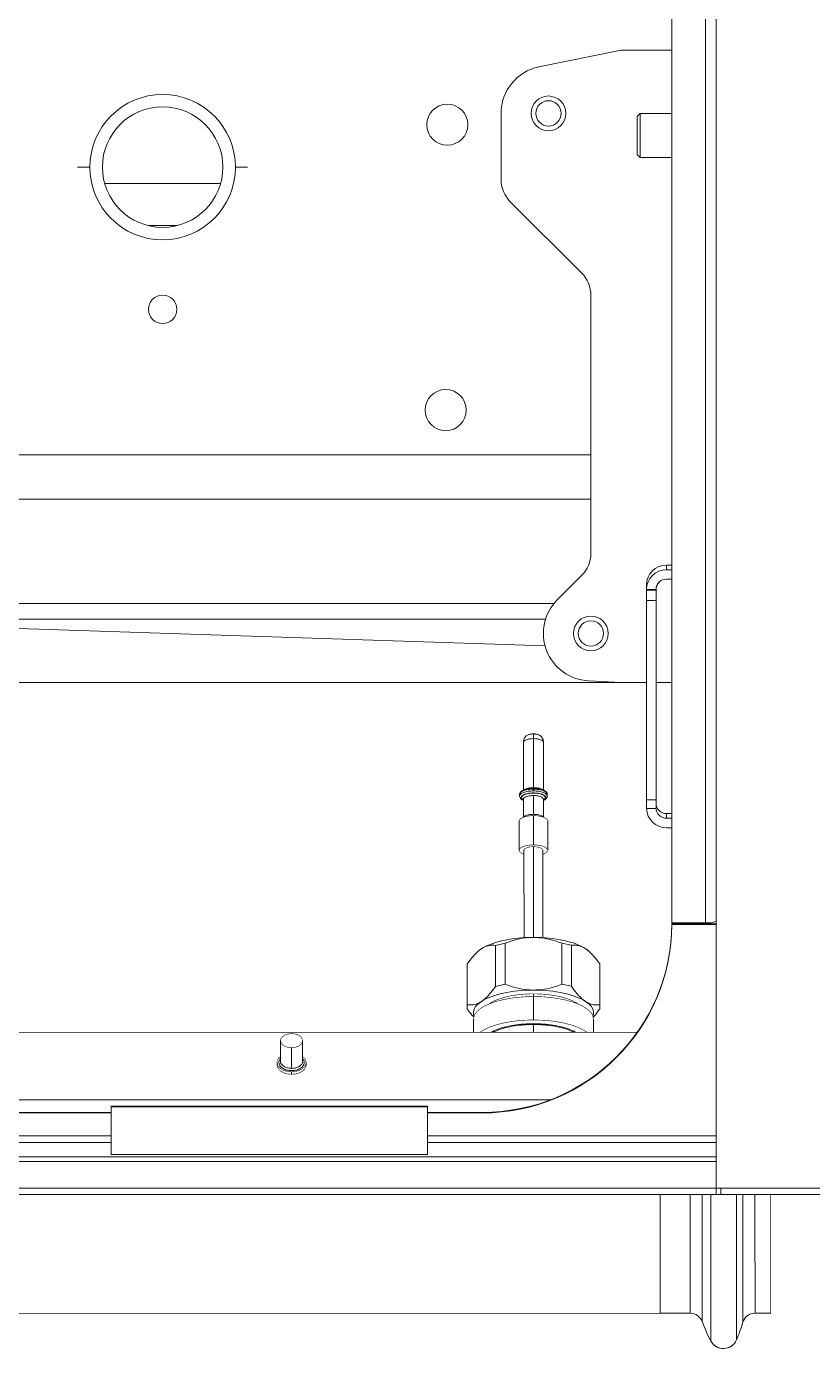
# Model space of a CAD drawing. Header units: millimetres. Extents: x -16985 to -606, y 2122 to 9380.
# Drawn here: x -9631.6 to -9383.1, y 4709.5 to 5127.7 of the extents above; entities that cross this region are included whole.
import ezdxf

# ---------------------------------------------------------------- set-up
doc = ezdxf.new("R2010")
doc.units = ezdxf.units.MM
doc.linetypes.add('K5LT32768', pattern=[0])
doc.linetypes.add('K5LT_THIN', pattern=[0])

msp = doc.modelspace()

# ---------------------------------------------------------------- linework, layer by layer
at = {"color": 7, "linetype": 'K5LT_THIN', "lineweight": 18}
for p, q in [((-9413.55, 4760.19), (-9413.55, 5557.22)), ((-9427.55, 4844.19), (-9427.55, 5478.48)), ((-9416.95, 4844.19), (-9416.95, 5478.48)), ((-9469.55, 5114.88), (-9443.55, 5120.19)), ((-9427.55, 5120.19), (-9443.55, 5120.19)), ((-9481.55, 5079.33), (-9481.55, 5100.19)), ((-9437.55, 5100.19), (-9438.55, 5099.19)), ((-9438.55, 5099.19), (-9438.55, 5087.19)), ((-9427.55, 5100.19), (-9437.55, 5100.19)), ((-9437.55, 5100.19), (-9437.55, 5086.19)), ((-9438.55, 5087.19), (-9437.55, 5086.19)), ((-9437.55, 5086.19), (-9427.55, 5086.19)), ((-9606.88, 5077.99), (-9570.23, 5077.99)), ((-9456.08, 5049.72), (-9478.63, 5072.26)), ((-9584.01, 5064.69), (-9593.1, 5064.69)), ((-9453.15, 4961.04), (-9453.15, 5042.64)), ((-9453.15, 4978.19), (-9720.34, 4978.19)), ((-9429.25, 4957.31), (-9427.55, 4957.31)), ((-9429.25, 4957.31), (-9429.25, 4955.85)), ((-9427.55, 4955.85), (-9429.25, 4955.85)), ((-9413.58, 4957.31), (-9413.55, 4957.31)), ((-9413.55, 4955.85), (-9413.58, 4955.85)), ((-9463.76, 4946.29), (-9456.08, 4953.97)), ((-9427.55, 4952.86), (-9429.25, 4952.86)), ((-9413.55, 4952.86), (-9413.58, 4952.86)), ((-9435.55, 4951.04), (-9435.55, 4949.58)), ((-9432.55, 4949.58), (-9435.55, 4949.58)), ((-9435.55, 4949.58), (-9435.55, 4949.38)), ((-9435.55, 4949.38), (-9432.55, 4949.38)), ((-9435.55, 4946.1), (-9435.55, 4949.38)), ((-9432.55, 4949.58), (-9432.55, 4949.38)), ((-9432.55, 4949.38), (-9432.55, 4946.1)), ((-9413.57, 4950.08), (-9413.55, 4950.08)), ((-9745.41, 4945.19), (-9464.76, 4945.19)), ((-9432.55, 4946.1), (-9435.55, 4946.1)), ((-9435.55, 4883), (-9435.55, 4946.1)), ((-9432.55, 4883), (-9432.55, 4946.1)), ((-9750.41, 4940.19), (-9467.46, 4940.19)), ((-9467.62, 4931.73), (-9722.58, 4940.19)), ((-9651.87, 4920.19), (-9443.55, 4920.19)), ((-9443.55, 4920.19), (-9453.91, 4920.71)), ((-9435.55, 4920.19), (-9443.55, 4920.19)), ((-9427.55, 4920.19), (-9432.55, 4920.19)), ((-9471.31, 4903.89), (-9471.31, 4902.42)), ((-9471.31, 4902.42), (-9471.31, 4886.9)), ((-9474.46, 4901.23), (-9474.46, 4886.18)), ((-9468.16, 4886.19), (-9468.16, 4901.24)), ((-9475.68, 4884.78), (-9475.68, 4884.23)), ((-9471.31, 4886.44), (-9471.31, 4885.88)), ((-9466.93, 4884.23), (-9466.93, 4884.79)), ((-9474.46, 4883.22), (-9474.46, 4883.21)), ((-9474.46, 4883.21), (-9474.45, 4877.57)), ((-9471.31, 4884.4), (-9471.3, 4878.47)), ((-9468.15, 4877.57), (-9468.16, 4883.21)), ((-9435.55, 4883), (-9432.55, 4883)), ((-9435.55, 4880.3), (-9435.55, 4883)), ((-9432.55, 4883), (-9432.55, 4880.3)), ((-9475.8, 4876.36), (-9475.8, 4867.1)), ((-9471.3, 4868.8), (-9471.3, 4878.05)), ((-9466.8, 4867.11), (-9466.8, 4876.36)), ((-9435.55, 4880.3), (-9432.55, 4880.3)), ((-9429.25, 4878.68), (-9429.25, 4877.22)), ((-9427.55, 4878.68), (-9429.25, 4878.68)), ((-9429.25, 4877.22), (-9427.55, 4877.22)), ((-9413.55, 4878.68), (-9413.58, 4878.68)), ((-9413.58, 4877.22), (-9413.55, 4877.22)), ((-9427.55, 4874.24), (-9429.25, 4874.24)), ((-9413.55, 4874.24), (-9413.58, 4874.24)), ((-9413.58, 4871.46), (-9413.55, 4871.46)), ((-9474.3, 4867.1), (-9474.29, 4839.45)), ((-9468.29, 4839.45), (-9468.3, 4867.11)), ((-9416.95, 4844.19), (-9427.55, 4844.19)), ((-9427.55, 4843.81), (-9427.55, 4843.64)), ((-9427.55, 4843.81), (-9413.55, 4843.81)), ((-9413.55, 4843.64), (-9427.55, 4843.64)), ((-9488.65, 4835.29), (-9488.76, 4835.19)), ((-9483.27, 4837.02), (-9480.24, 4837.68)), ((-9483.27, 4837.02), (-9483.27, 4824.05)), ((-9480.23, 4824.72), (-9480.24, 4837.68)), ((-9462.35, 4837.69), (-9462.34, 4824.72)), ((-9462.35, 4837.69), (-9459.31, 4837.03)), ((-9459.31, 4837.03), (-9459.31, 4824.06)), ((-9453.82, 4835.2), (-9453.94, 4835.3)), ((-9492.29, 4830.51), (-9492.29, 4817.55)), ((-9492.21, 4818.21), (-9492.22, 4831.18)), ((-9492.22, 4830.51), (-9492.22, 4831.18)), ((-9450.36, 4818.22), (-9450.36, 4831.19)), ((-9450.29, 4817.56), (-9450.29, 4830.53)), ((-9483.27, 4824.05), (-9480.23, 4824.72)), ((-9462.34, 4824.72), (-9459.31, 4824.06)), ((-9492.21, 4816.89), (-9492.21, 4818.21)), ((-9471.28, 4813.42), (-9471.29, 4820.83)), ((-9450.36, 4818.22), (-9450.36, 4816.9)), ((-9490.29, 4813.66), (-9490.28, 4809.53)), ((-9452.28, 4809.54), (-9452.29, 4813.67)), ((-9438.45, 4809.55), (-9783.34, 4809.45)), ((-9551.28, 4806.87), (-9551.28, 4800.34)), ((-9544.28, 4800.34), (-9544.28, 4806.87)), ((-9547.78, 4804.63), (-9547.78, 4798.1)), ((-9552.38, 4799.96), (-9552.38, 4799.19)), ((-9547.78, 4797.01), (-9547.78, 4796.24)), ((-9543.18, 4799.19), (-9543.18, 4799.96)), ((-11161.16, 4788.19), (-9465.95, 4788.19)), ((-9504.81, 4786.2), (-9604.81, 4786.2)), ((-9604.81, 4786.2), (-9604.81, 4786.17)), ((-9504.81, 4786.17), (-9604.81, 4786.17)), ((-9604.81, 4786.17), (-9604.81, 4786.01)), ((-9504.81, 4786.01), (-9604.81, 4786.01)), ((-9604.81, 4786.01), (-9604.81, 4785.9)), ((-9504.81, 4785.9), (-9604.81, 4785.9)), ((-9604.81, 4785.9), (-9604.81, 4770.89)), ((-9504.81, 4786.2), (-9504.81, 4786.17)), ((-9504.81, 4786.17), (-9504.81, 4786.01)), ((-9504.81, 4786.01), (-9504.81, 4785.9)), ((-9504.81, 4785.9), (-9504.81, 4770.89)), ((-9604.81, 4784.19), (-11139.55, 4784.19)), ((-9604.81, 4784.02), (-11139.55, 4784.02)), ((-9487.55, 4784.19), (-9504.81, 4784.19)), ((-9487.55, 4784.02), (-9504.81, 4784.02)), ((-9487.55, 4784.19), (-9487.55, 4784.02)), ((-9413.55, 4770.09), (-11213.55, 4770.09)), ((-9413.55, 4768.7), (-11213.55, 4768.7)), ((-9604.81, 4770.89), (-9504.81, 4770.89)), ((-9413.55, 4760.19), (-11213.55, 4760.19)), ((-9373.55, 4760.19), (-9413.55, 4760.19)), ((-9413.55, 4758.19), (-9413.55, 4760.19)), ((-9412.05, 4758.19), (-9412.05, 4760.19)), ((-11213.55, 4758.19), (-9413.55, 4758.19)), ((-9412.05, 4758.19), (-9413.55, 4758.19)), ((-9375.05, 4758.19), (-9412.05, 4758.19)), ((-9783.33, 4720.55), (-9431.26, 4720.65)), ((-9431.26, 4720.65), (-9421.7, 4720.65)), ((-9401.28, 4720.66), (-9396.26, 4720.66))]:
    msp.add_line(p, q, dxfattribs=at)
at = {"color": 8, "linetype": 'K5LT32768', "lineweight": 15, "true_color": 0x808080}
for p, q in [((-9615.43, 5083.19), (-9611.55, 5083.19)), ((-9561.68, 5083.19), (-9565.55, 5083.19)), ((-9453.15, 4992.19), (-9720.34, 4992.19)), ((-9471.3, 4868.24), (-9471.29, 4839.54)), ((-9415.95, 4844.2), (-9415.95, 4843.81)), ((-9471.29, 4821.7), (-9471.29, 4820.83)), ((-9471.28, 4811.99), (-9471.28, 4809.54)), ((-9604.81, 4776.77), (-11213.55, 4776.77)), ((-9413.55, 4776.77), (-9504.81, 4776.77)), ((-9604.81, 4774.66), (-11213.55, 4774.66)), ((-9413.55, 4774.66), (-9504.81, 4774.66))]:
    msp.add_line(p, q, dxfattribs=at)
at = {"color": 7, "linetype": 'K5LT_THIN', "const_width": 0.18}
for points in [[(-9413.57, 4949.59), (-9413.58, 4956.36), (-9413.58, 4958.55)], [(-9475.8, 4876.36), (-9475.76, 4876.6), (-9475.4, 4877.06), (-9474.7, 4877.47), (-9473.74, 4877.78), (-9472.57, 4877.99), (-9471.3, 4878.05)], [(-9471.3, 4878.05), (-9470.04, 4877.99), (-9468.87, 4877.79), (-9467.9, 4877.47), (-9467.21, 4877.06), (-9466.85, 4876.6), (-9466.8, 4876.36)], [(-9413.58, 4870.97), (-9413.58, 4877.73), (-9413.58, 4879.92)], [(-9474.3, 4865.84), (-9474.7, 4865.99), (-9475.39, 4866.4), (-9475.76, 4866.86), (-9475.76, 4867.35), (-9475.39, 4867.81), (-9474.7, 4868.22), (-9473.73, 4868.53), (-9472.57, 4868.73), (-9471.3, 4868.8)], [(-9474.3, 4867.1), (-9474.26, 4867.3), (-9473.9, 4867.67), (-9473.23, 4867.97), (-9472.33, 4868.17), (-9471.3, 4868.24)], [(-9471.3, 4868.8), (-9470.03, 4868.73), (-9468.87, 4868.53), (-9467.9, 4868.22), (-9467.21, 4867.81), (-9466.85, 4867.35), (-9466.85, 4866.86), (-9467.21, 4866.4), (-9467.9, 4865.99), (-9468.3, 4865.84)], [(-9471.3, 4868.24), (-9470.28, 4868.17), (-9469.37, 4867.97), (-9468.7, 4867.67), (-9468.35, 4867.3), (-9468.3, 4867.11)], [(-9490.29, 4813.66), (-9490.24, 4814.15), (-9489.89, 4815.12), (-9489.19, 4816.06), (-9488.16, 4816.96), (-9486.81, 4817.79), (-9485.17, 4818.55), (-9483.28, 4819.22), (-9481.16, 4819.78), (-9478.86, 4820.23), (-9476.41, 4820.56), (-9473.87, 4820.76), (-9471.29, 4820.83)], [(-9471.29, 4821.7), (-9473.66, 4821.63), (-9475.97, 4821.43), (-9478.19, 4821.1), (-9480.24, 4820.65), (-9482.1, 4820.09), (-9483.72, 4819.44), (-9485.06, 4818.7), (-9485.41, 4818.45)], [(-9457.17, 4818.46), (-9457.52, 4818.7), (-9458.86, 4819.44), (-9460.47, 4820.1), (-9462.33, 4820.66), (-9464.39, 4821.11), (-9466.6, 4821.43), (-9468.92, 4821.63), (-9471.29, 4821.7)], [(-9471.29, 4820.83), (-9468.7, 4820.76), (-9466.16, 4820.56), (-9463.72, 4820.24), (-9461.41, 4819.79), (-9459.3, 4819.23), (-9457.4, 4818.56), (-9455.76, 4817.8), (-9454.42, 4816.97), (-9453.38, 4816.07), (-9452.68, 4815.13), (-9452.33, 4814.16), (-9452.29, 4813.67)], [(-9471.28, 4813.42), (-9473.87, 4813.35), (-9476.41, 4813.15), (-9478.85, 4812.82), (-9481.16, 4812.37), (-9483.28, 4811.81), (-9485.17, 4811.14), (-9486.81, 4810.38), (-9488.15, 4809.55), (-9488.17, 4809.53)], [(-9454.39, 4809.54), (-9454.41, 4809.56), (-9455.76, 4810.39), (-9457.4, 4811.15), (-9459.29, 4811.82), (-9461.41, 4812.38), (-9463.71, 4812.83), (-9466.16, 4813.16), (-9468.7, 4813.35), (-9471.28, 4813.42)], [(-9471.28, 4812.25), (-9471.28, 4812.23), (-9471.28, 4812.21), (-9471.28, 4812.18), (-9471.28, 4812.14), (-9471.28, 4812.11), (-9471.28, 4812.07), (-9471.28, 4812.03), (-9471.28, 4811.99)], [(-9547.78, 4809.11), (-9548.98, 4808.98), (-9550.03, 4808.59), (-9550.81, 4807.99), (-9551.23, 4807.26), (-9551.23, 4806.48), (-9550.81, 4805.75), (-9550.03, 4805.15), (-9548.98, 4804.76), (-9547.78, 4804.63)], [(-9547.78, 4804.63), (-9546.58, 4804.76), (-9545.53, 4805.15), (-9544.75, 4805.75), (-9544.34, 4806.48), (-9544.34, 4807.26), (-9544.75, 4807.99), (-9545.53, 4808.59), (-9546.59, 4808.98), (-9547.78, 4809.11)], [(-9551.28, 4801.87), (-9551.96, 4801.18), (-9552.33, 4800.38), (-9552.33, 4799.54), (-9551.96, 4798.73), (-9551.26, 4798.03), (-9550.27, 4797.48), (-9549.08, 4797.13), (-9547.78, 4797.01)], [(-9547.78, 4797.01), (-9546.48, 4797.13), (-9545.29, 4797.48), (-9544.3, 4798.03), (-9543.6, 4798.74), (-9543.23, 4799.54), (-9543.23, 4800.38), (-9543.6, 4801.18), (-9544.28, 4801.87)], [(-9552.38, 4799.19), (-9552.33, 4798.77), (-9551.96, 4797.97), (-9551.26, 4797.26), (-9550.27, 4796.71), (-9549.08, 4796.36), (-9547.78, 4796.24)], [(-9547.78, 4796.24), (-9546.48, 4796.36), (-9545.29, 4796.71), (-9544.3, 4797.26), (-9543.6, 4797.97), (-9543.23, 4798.77), (-9543.18, 4799.19)], [(-9396.27, 4758.19), (-9396.27, 4757.83), (-9396.27, 4753.93), (-9396.27, 4750.12), (-9396.26, 4746.43), (-9396.26, 4742.89), (-9396.26, 4739.53), (-9396.26, 4736.37), (-9396.26, 4733.45), (-9396.26, 4730.78), (-9396.26, 4728.39), (-9396.26, 4726.29), (-9396.26, 4724.5), (-9396.26, 4723.05), (-9396.26, 4721.93), (-9396.26, 4721.16), (-9396.26, 4720.74), (-9396.26, 4720.66)]]:
    msp.add_lwpolyline(points, dxfattribs=at)
at = {"color": 7, "linetype": 'K5LT_THIN', "lineweight": 18}
for centre, radius in [((-9466.55, 5100.19), 5.5), ((-9466.55, 5100.19), 4), ((-9453.15, 4935.69), 5.5), ((-9453.15, 4935.69), 4)]:
    msp.add_circle(centre, radius, dxfattribs=at)
for centre, radius, start, end in [((-9466.55, 5100.19), 15, 101.5281, 180), ((-9588.55, 5083.19), 23, 0, 180), ((-9588.55, 5083.19), 19.05, 0, 180), ((-9498.54, 5096.6), 6.5, 90, 270), ((-9498.54, 5096.6), 6.5, 270, 90), ((-9588.55, 5083.19), 23, 180, 0), ((-9588.55, 5083.19), 19.05, 180, 0), ((-9471.55, 5079.33), 10, 180, 225), ((-9463.15, 5042.64), 10, 0, 45), ((-9588.55, 5038.19), 4.5, 90, 270), ((-9588.55, 5038.19), 4.5, 270, 90), ((-9499.05, 5006.33), 6.5, 90, 270), ((-9499.05, 5006.33), 6.5, 270, 90), ((-9463.15, 4961.04), 10, 315, 0), ((-9429.27, 4951.02), 6.29, 89.8636, 179.8629), ((-9429.27, 4949.56), 6.29, 89.8636, 179.8629), ((-9429.26, 4949.57), 3.29, 89.8636, 179.8629), ((-9453.15, 4935.69), 15, 135, 267.1306), ((-9429.26, 4881.98), 3.29, 180.1371, 270.1364), ((-9429.26, 4880.51), 3.29, 180.1371, 270.1364), ((-9429.27, 4880.52), 6.29, 182.0523, 270.1333), ((-9487.36, 4844), 59.81, 269.8178, 359.8166), ((-9487.36, 4843.83), 59.81, 269.8178, 359.8166), ((-9416.11, 4852.51), 8.37, 264.2343, 287.8128), ((-9421.71, 4716.65), 4, 20.3585, 89.9239), ((-9370.95, 4735.09), 50, 199.9342, 207.612), ((-9453, 4732.09), 50, 336.5779, 343.4264), ((-9401.25, 4716.66), 4, 89.9237, 162.9082), ((-9411.26, 4713.98), 4.5, 207.2345, 336.9681)]:
    msp.add_arc(centre, radius, start, end, dxfattribs=at)
for centre, start_param, end_param in [((-9471.29, 4832.37), 1.570776, 2.617985), ((-9471.29, 4832.37), 0.523581, 1.57079), ((-9471.29, 4832.37), 2.617978, 2.722273), ((-9471.29, 4832.37), 0.419319, 0.523588), ((-9471.29, 4815.7), 1.570774, 2.61799), ((-9471.29, 4815.7), 0.523576, 1.570792), ((-9471.29, 4815.7), 2.617971, 3.284278), ((-9471.29, 4815.7), -0.142686, 0.523595)]:
    msp.add_ellipse(centre, major_axis=(19, 0.01), ratio=0.377084, start_param=start_param, end_param=end_param, dxfattribs=at)
at = {"color": 8, "linetype": 'K5LT32768', "lineweight": 15, "true_color": 0x808080}
for points, knots in [([(-9474.46, 4901.23), (-9474.46, 4901.23), (-9474.54, 4901.39), (-9474.26, 4901.7), (-9473.61, 4902.09), (-9472.55, 4902.37), (-9471.72, 4902.4), (-9471.31, 4902.42)], [0, 0, 0, 0, 0.000018, 0.250013, 0.500009, 0.750004, 1, 1, 1, 1]), ([(-9471.31, 4902.42), (-9470.9, 4902.4), (-9470.07, 4902.37), (-9469.03, 4902.09), (-9468.3, 4901.7), (-9468.21, 4901.39), (-9468.16, 4901.24)], [0, 0, 0, 0, 0.250004, 0.500009, 0.750013, 1, 1, 1, 1]), ([(-9475.68, 4884.78), (-9475.68, 4884.78), (-9475.79, 4884.99), (-9475.4, 4885.44), (-9474.49, 4885.98), (-9473.02, 4886.36), (-9471.88, 4886.41), (-9471.31, 4886.44)], [0, 0, 0, 0, 0.000018, 0.250013, 0.500009, 0.750004, 1, 1, 1, 1]), ([(-9474.46, 4882.96), (-9474.61, 4883.04), (-9475.08, 4883.27), (-9475.27, 4883.77), (-9474.98, 4884.34), (-9474.12, 4884.82), (-9472.83, 4885.16), (-9471.81, 4885.21), (-9471.31, 4885.23)], [0, 0, 0, 0, 0.092896, 0.274317, 0.455738, 0.637158, 0.818579, 1, 1, 1, 1]), ([(-9471.31, 4886.9), (-9471.71, 4886.88), (-9472.53, 4886.84), (-9473.39, 4886.65), (-9473.67, 4886.48), (-9473.74, 4886.44)], [0, 0, 0, 0, 0.434749, 0.869497, 1, 1, 1, 1]), ([(-9468.88, 4886.44), (-9468.95, 4886.48), (-9469.22, 4886.65), (-9470.09, 4886.84), (-9470.9, 4886.88), (-9471.31, 4886.9)], [0, 0, 0, 0, 0.125236, 0.562618, 1, 1, 1, 1]), ([(-9471.31, 4886.44), (-9470.73, 4886.41), (-9469.59, 4886.36), (-9468.14, 4885.98), (-9467.13, 4885.44), (-9467, 4885), (-9466.93, 4884.79)], [0, 0, 0, 0, 0.250004, 0.500009, 0.750013, 1, 1, 1, 1]), ([(-9471.31, 4885.88), (-9470.73, 4885.86), (-9469.59, 4885.81), (-9468.14, 4885.42), (-9467.13, 4884.88), (-9467, 4884.45), (-9466.93, 4884.23)], [0, 0, 0, 0, 0.250004, 0.500009, 0.750013, 1, 1, 1, 1]), ([(-9471.31, 4885.23), (-9470.8, 4885.21), (-9469.78, 4885.16), (-9468.5, 4884.83), (-9467.63, 4884.34), (-9467.35, 4883.77), (-9467.54, 4883.28), (-9468, 4883.04), (-9468.16, 4882.97)], [0, 0, 0, 0, 0.181426, 0.362851, 0.544277, 0.725702, 0.907128, 1, 1, 1, 1]), ([(-9474.46, 4883.21), (-9474.46, 4883.21), (-9474.54, 4883.36), (-9474.25, 4883.68), (-9473.6, 4884.07), (-9472.54, 4884.35), (-9471.72, 4884.38), (-9471.31, 4884.4)], [0, 0, 0, 0, 0.000018, 0.250013, 0.500009, 0.750004, 1, 1, 1, 1]), ([(-9471.31, 4884.4), (-9470.89, 4884.38), (-9470.07, 4884.35), (-9469.03, 4884.07), (-9468.3, 4883.68), (-9468.2, 4883.37), (-9468.16, 4883.21)], [0, 0, 0, 0, 0.250004, 0.500009, 0.750013, 1, 1, 1, 1]), ([(-9471.3, 4878.47), (-9471.72, 4878.45), (-9472.55, 4878.42), (-9473.57, 4878.14), (-9474.17, 4877.85), (-9474.26, 4877.66), (-9474.27, 4877.63)], [0, 0, 0, 0, 0.30801, 0.616019, 0.924029, 1, 1, 1, 1]), ([(-9468.32, 4877.6), (-9468.34, 4877.65), (-9468.43, 4877.85), (-9469.04, 4878.14), (-9470.06, 4878.42), (-9470.89, 4878.45), (-9471.3, 4878.47)], [0, 0, 0, 0, 0.090266, 0.39351, 0.696755, 1, 1, 1, 1]), ([(-9471.28, 4812.25), (-9472.33, 4812.23), (-9474.41, 4812.18), (-9477.41, 4811.82), (-9480.18, 4811.27), (-9482.56, 4810.51), (-9484.04, 4809.91), (-9484.55, 4809.55), (-9484.57, 4809.53)], [0, 0, 0, 0, 0.198097, 0.396193, 0.59429, 0.792387, 0.990484, 1, 1, 1, 1]), ([(-9457.99, 4809.54), (-9458.02, 4809.56), (-9458.53, 4809.92), (-9460.01, 4810.52), (-9462.38, 4811.28), (-9465.16, 4811.83), (-9468.16, 4812.18), (-9470.24, 4812.23), (-9471.28, 4812.25)], [0, 0, 0, 0, 0.009516, 0.207613, 0.40571, 0.603807, 0.801903, 1, 1, 1, 1]), ([(-9547.78, 4797.4), (-9548.3, 4797.43), (-9549.35, 4797.51), (-9550.68, 4798.1), (-9551.58, 4798.95), (-9551.86, 4799.95), (-9551.72, 4800.73), (-9551.35, 4801.07), (-9551.28, 4801.13)], [0, 0, 0, 0, 0.191367, 0.382734, 0.574101, 0.765468, 0.956835, 1, 1, 1, 1]), ([(-9544.21, 4801.06), (-9544.17, 4801.02), (-9543.82, 4800.71), (-9543.71, 4799.95), (-9543.98, 4798.96), (-9544.88, 4798.1), (-9546.21, 4797.51), (-9547.26, 4797.44), (-9547.78, 4797.4)], [0, 0, 0, 0, 0.028599, 0.22288, 0.41716, 0.61144, 0.80572, 1, 1, 1, 1]), ([(-9547.78, 4798.1), (-9548.24, 4798.13), (-9549.15, 4798.2), (-9550.33, 4798.72), (-9551.06, 4799.46), (-9551.37, 4800.06), (-9551.28, 4800.34), (-9551.28, 4800.34)], [0, 0, 0, 0, 0.249995, 0.499989, 0.749984, 0.999979, 1, 1, 1, 1]), ([(-9544.28, 4800.34), (-9544.33, 4800.05), (-9544.44, 4799.46), (-9545.25, 4798.72), (-9546.4, 4798.2), (-9547.32, 4798.13), (-9547.78, 4798.1)], [0, 0, 0, 0, 0.249984, 0.499989, 0.749995, 1, 1, 1, 1]), ([(-9431.26, 4720.68), (-9431.26, 4720.7), (-9431.26, 4720.75), (-9431.26, 4721.44), (-9431.26, 4722.59), (-9431.26, 4724.24), (-9431.26, 4726.33), (-9431.26, 4728.86), (-9431.26, 4731.79), (-9431.26, 4735.09), (-9431.26, 4738.73), (-9431.26, 4742.66), (-9431.26, 4746.85), (-9431.27, 4751.24), (-9431.27, 4755.03), (-9431.27, 4757.39), (-9431.27, 4758.19)], [0, 0, 0, 0, 0.064932, 0.139637, 0.214343, 0.289048, 0.363754, 0.438459, 0.513164, 0.58787, 0.662575, 0.73728, 0.811986, 0.886691, 0.961397, 1, 1, 1, 1]), ([(-9421.72, 4758.19), (-9421.72, 4756.81), (-9421.71, 4753.52), (-9421.71, 4748.51), (-9421.71, 4743.25), (-9421.71, 4738.37), (-9421.71, 4733.94), (-9421.71, 4730.05), (-9421.71, 4726.75), (-9421.71, 4724.12), (-9421.71, 4722.16), (-9421.71, 4721.02), (-9421.71, 4720.55), (-9421.71, 4720.67), (-9421.71, 4720.68)], [0, 0, 0, 0, 0.06641, 0.158965, 0.251521, 0.344077, 0.436633, 0.529189, 0.621744, 0.7143, 0.806856, 0.899412, 0.991967, 1, 1, 1, 1]), ([(-9417.95, 4718.05), (-9417.95, 4718.04), (-9417.95, 4717.91), (-9417.95, 4718.41), (-9417.95, 4719.62), (-9417.95, 4721.69), (-9417.95, 4724.48), (-9417.95, 4727.97), (-9417.95, 4732.09), (-9417.95, 4736.79), (-9417.95, 4741.96), (-9417.95, 4747.53), (-9417.95, 4752.97), (-9417.96, 4756.59), (-9417.96, 4758.19)], [0, 0, 0, 0, 0.00804, 0.100015, 0.191991, 0.283967, 0.375942, 0.467918, 0.559893, 0.651869, 0.743844, 0.83582, 0.927795, 1, 1, 1, 1]), ([(-9415.25, 4758.19), (-9415.25, 4756.08), (-9415.25, 4751.69), (-9415.25, 4745.25), (-9415.25, 4738.95), (-9415.25, 4733.1), (-9415.25, 4727.8), (-9415.24, 4723.14), (-9415.24, 4719.19), (-9415.24, 4716.04), (-9415.24, 4713.7), (-9415.24, 4712.34), (-9415.24, 4711.77), (-9415.24, 4711.91), (-9415.24, 4711.93)], [0, 0, 0, 0, 0.083284, 0.174161, 0.265038, 0.355915, 0.446792, 0.537669, 0.628546, 0.719423, 0.8103, 0.901177, 0.992054, 1, 1, 1, 1]), ([(-9407.14, 4758.19), (-9407.14, 4756.11), (-9407.14, 4751.75), (-9407.14, 4745.36), (-9407.13, 4739.1), (-9407.13, 4733.28), (-9407.13, 4728.01), (-9407.13, 4723.37), (-9407.13, 4719.45), (-9407.13, 4716.31), (-9407.13, 4713.99), (-9407.13, 4712.63), (-9407.13, 4712.06), (-9407.13, 4712.21), (-9407.13, 4712.22)], [0, 0, 0, 0, 0.082787, 0.173713, 0.26464, 0.355566, 0.446493, 0.537419, 0.628346, 0.719272, 0.810199, 0.901125, 0.992052, 1, 1, 1, 1]), ([(-9405.09, 4758.19), (-9405.09, 4756.58), (-9405.09, 4752.93), (-9405.09, 4747.45), (-9405.09, 4741.85), (-9405.09, 4736.66), (-9405.08, 4731.94), (-9405.08, 4727.8), (-9405.08, 4724.29), (-9405.08, 4721.49), (-9405.08, 4719.41), (-9405.08, 4718.2), (-9405.08, 4717.69), (-9405.08, 4717.82), (-9405.08, 4717.83)], [0, 0, 0, 0, 0.072608, 0.164545, 0.256481, 0.348418, 0.440354, 0.532291, 0.624227, 0.716164, 0.8081, 0.900037, 0.991973, 1, 1, 1, 1]), ([(-9401.25, 4720.69), (-9401.25, 4720.68), (-9401.25, 4720.55), (-9401.25, 4721.03), (-9401.25, 4722.17), (-9401.25, 4724.12), (-9401.25, 4726.76), (-9401.25, 4730.05), (-9401.25, 4733.95), (-9401.25, 4738.37), (-9401.26, 4743.26), (-9401.26, 4748.52), (-9401.26, 4753.53), (-9401.26, 4756.81), (-9401.26, 4758.19)], [0, 0, 0, 0, 0.008033, 0.100598, 0.193162, 0.285727, 0.378291, 0.470855, 0.56342, 0.655984, 0.748549, 0.841113, 0.933678, 1, 1, 1, 1])]:
    msp.add_open_spline(points, degree=3, knots=knots, dxfattribs=at)
at = {"color": 7, "linetype": 'K5LT_THIN', "lineweight": 18}
for points, knots in [([(-9471.31, 4903.89), (-9471.34, 4903.89), (-9471.42, 4903.89), (-9471.62, 4903.89), (-9471.94, 4903.86), (-9472.35, 4903.8), (-9472.79, 4903.69), (-9473.22, 4903.52), (-9473.62, 4903.27), (-9473.98, 4902.89), (-9474.28, 4902.36), (-9474.45, 4901.76), (-9474.46, 4901.32), (-9474.46, 4901.13)], [0, 0, 0, 0, 0.013737, 0.05128, 0.118228, 0.206015, 0.306652, 0.413854, 0.526099, 0.633588, 0.739774, 0.88805, 1, 1, 1, 1]), ([(-9468.16, 4901.13), (-9468.17, 4901.31), (-9468.17, 4901.78), (-9468.37, 4902.44), (-9468.74, 4903.03), (-9469.15, 4903.38), (-9469.56, 4903.59), (-9469.94, 4903.72), (-9470.28, 4903.8), (-9470.56, 4903.84), (-9470.77, 4903.87), (-9470.93, 4903.88), (-9471.04, 4903.89), (-9471.12, 4903.89), (-9471.17, 4903.89), (-9471.21, 4903.89), (-9471.26, 4903.89), (-9471.29, 4903.89), (-9471.31, 4903.89)], [0, 0, 0, 0, 0.108482, 0.277367, 0.401332, 0.521553, 0.628602, 0.722141, 0.79724, 0.854209, 0.896016, 0.926149, 0.947664, 0.962952, 0.973788, 0.981461, 0.986889, 1, 1, 1, 1]), ([(-9473.93, 4886.38), (-9473.96, 4886.38), (-9474.19, 4886.31), (-9474.56, 4886.15), (-9475.03, 4885.89), (-9475.39, 4885.57), (-9475.64, 4885.2), (-9475.65, 4884.92), (-9475.66, 4884.81)], [0, 0, 0, 0, 0.020702, 0.223767, 0.428876, 0.636622, 0.846391, 1, 1, 1, 1]), ([(-9471.31, 4885.18), (-9471.8, 4885.16), (-9472.78, 4885.12), (-9474.03, 4884.79), (-9474.87, 4884.32), (-9475.13, 4883.77), (-9474.97, 4883.31), (-9474.57, 4883.1), (-9474.46, 4883.05)], [0, 0, 0, 0, 0.185631, 0.371261, 0.556892, 0.742523, 0.928153, 1, 1, 1, 1]), ([(-9471.31, 4886.75), (-9471.35, 4886.75), (-9471.49, 4886.75), (-9471.78, 4886.74), (-9472.23, 4886.71), (-9472.79, 4886.65), (-9473.39, 4886.54), (-9473.76, 4886.43), (-9473.93, 4886.38)], [0, 0, 0, 0, 0.045486, 0.143434, 0.310647, 0.523852, 0.767646, 1, 1, 1, 1]), ([(-9466.96, 4884.77), (-9466.95, 4884.82), (-9466.91, 4885.05), (-9467.11, 4885.44), (-9467.5, 4885.84), (-9468.05, 4886.17), (-9468.7, 4886.41), (-9469.32, 4886.56), (-9469.84, 4886.65), (-9470.24, 4886.7), (-9470.55, 4886.72), (-9470.77, 4886.73), (-9470.92, 4886.74), (-9471.04, 4886.74), (-9471.11, 4886.75), (-9471.2, 4886.75), (-9471.26, 4886.75), (-9471.31, 4886.75)], [0, 0, 0, 0, 0.037355, 0.173939, 0.301774, 0.453277, 0.58735, 0.69702, 0.781353, 0.843744, 0.888909, 0.921232, 0.944226, 0.960535, 0.972084, 0.980257, 1, 1, 1, 1]), ([(-9468.16, 4883.05), (-9468.04, 4883.11), (-9467.64, 4883.31), (-9467.48, 4883.77), (-9467.75, 4884.32), (-9468.59, 4884.79), (-9469.83, 4885.12), (-9470.82, 4885.16), (-9471.31, 4885.18)], [0, 0, 0, 0, 0.071824, 0.257459, 0.443094, 0.628729, 0.814365, 1, 1, 1, 1]), ([(-9475.68, 4884.23), (-9475.65, 4884.05), (-9475.59, 4883.7), (-9475.18, 4883.21), (-9474.71, 4883), (-9474.46, 4882.88)], [0, 0, 0, 0, 0.34255, 0.653268, 1, 1, 1, 1]), ([(-9468.16, 4883.22), (-9468.15, 4883.22), (-9468.15, 4883.23), (-9468.16, 4883.21), (-9468.17, 4883.2)], [0, 0, 0, 0, 0.416571, 1, 1, 1, 1]), ([(-9468.16, 4882.88), (-9468.01, 4882.95), (-9467.57, 4883.15), (-9467.07, 4883.61), (-9466.98, 4884.02), (-9466.93, 4884.23)], [0, 0, 0, 0, 0.190971, 0.572407, 1, 1, 1, 1]), ([(-9480.24, 4837.68), (-9479.05, 4838.11), (-9476.65, 4838.97), (-9473.59, 4839.48), (-9471.79, 4839.53), (-9471.29, 4839.54)], [0, 0, 0, 0, 0.413745, 0.837589, 1, 1, 1, 1]), ([(-9471.29, 4839.54), (-9470.15, 4839.48), (-9467.84, 4839.37), (-9464.85, 4838.61), (-9463.06, 4837.95), (-9462.35, 4837.69)], [0, 0, 0, 0, 0.370584, 0.751856, 1, 1, 1, 1]), ([(-9492.22, 4831.18), (-9491.62, 4831.99), (-9490.42, 4833.63), (-9488.9, 4835.15), (-9488, 4835.78), (-9487.75, 4835.95)], [0, 0, 0, 0, 0.413747, 0.837593, 1, 1, 1, 1]), ([(-9487.75, 4835.95), (-9487.18, 4836.27), (-9486.02, 4836.91), (-9484.53, 4837.13), (-9483.63, 4837.05), (-9483.27, 4837.02)], [0, 0, 0, 0, 0.370584, 0.751856, 1, 1, 1, 1]), ([(-9454.84, 4835.96), (-9455.41, 4836.28), (-9456.56, 4836.91), (-9458.06, 4837.14), (-9458.96, 4837.06), (-9459.31, 4837.03)], [0, 0, 0, 0, 0.370584, 0.751856, 1, 1, 1, 1]), ([(-9450.36, 4831.19), (-9450.96, 4832), (-9452.16, 4833.64), (-9453.69, 4835.16), (-9454.59, 4835.79), (-9454.84, 4835.96)], [0, 0, 0, 0, 0.413747, 0.837593, 1, 1, 1, 1]), ([(-9487.74, 4819.28), (-9487.17, 4819.71), (-9486.02, 4820.58), (-9484.52, 4822.31), (-9483.62, 4823.56), (-9483.27, 4824.05)], [0, 0, 0, 0, 0.37058, 0.751849, 1, 1, 1, 1]), ([(-9480.23, 4824.72), (-9479.05, 4824.29), (-9476.64, 4823.43), (-9473.59, 4822.92), (-9471.79, 4822.88), (-9471.29, 4822.87)], [0, 0, 0, 0, 0.413742, 0.837582, 1, 1, 1, 1]), ([(-9471.29, 4822.87), (-9470.15, 4822.92), (-9467.84, 4823.04), (-9464.85, 4823.79), (-9463.05, 4824.46), (-9462.34, 4824.72)], [0, 0, 0, 0, 0.37058, 0.751849, 1, 1, 1, 1]), ([(-9459.31, 4824.06), (-9458.71, 4823.25), (-9457.51, 4821.6), (-9455.98, 4820.09), (-9455.08, 4819.46), (-9454.83, 4819.29)], [0, 0, 0, 0, 0.413742, 0.837582, 1, 1, 1, 1]), ([(-9492.21, 4818.21), (-9491.62, 4818.17), (-9490.42, 4818.1), (-9488.89, 4818.58), (-9487.99, 4819.13), (-9487.74, 4819.28)], [0, 0, 0, 0, 0.413742, 0.837582, 1, 1, 1, 1]), ([(-9454.83, 4819.29), (-9454.26, 4818.97), (-9453.11, 4818.33), (-9451.61, 4818.11), (-9450.71, 4818.19), (-9450.36, 4818.22)], [0, 0, 0, 0, 0.37058, 0.751849, 1, 1, 1, 1]), ([(-9490.14, 4814.3), (-9490.48, 4814.66), (-9491.19, 4815.43), (-9491.86, 4816.38), (-9492.21, 4816.89)], [0, 0, 0, 0, 0.475325, 1, 1, 1, 1]), ([(-9450.36, 4816.9), (-9450.95, 4816.05), (-9451.65, 4815.03), (-9452.4, 4814.32), (-9452.51, 4814.21)], [0, 0, 0, 0, 0.840912, 1, 1, 1, 1]), ([(-9483.95, 4809.53), (-9483.45, 4809.78), (-9482.33, 4810.34), (-9480.05, 4811.02), (-9477.33, 4811.57), (-9474.37, 4811.92), (-9472.31, 4811.97), (-9471.28, 4811.99)], [0, 0, 0, 0, 0.167069, 0.375302, 0.583535, 0.791767, 1, 1, 1, 1]), ([(-9471.28, 4811.99), (-9470.26, 4811.97), (-9468.2, 4811.92), (-9465.24, 4811.57), (-9462.51, 4811.02), (-9460.24, 4810.34), (-9459.12, 4809.79), (-9458.62, 4809.54)], [0, 0, 0, 0, 0.208233, 0.416465, 0.624698, 0.832931, 1, 1, 1, 1])]:
    msp.add_open_spline(points, degree=3, knots=knots, dxfattribs=at)
at = {"color": 8, "linetype": 'K5LT32768', "lineweight": 15, "true_color": 0x808080}
msp.add_open_spline([(-9475.68, 4884.23), (-9475.62, 4884.44), (-9475.48, 4884.88), (-9474.47, 4885.42), (-9473.03, 4885.8), (-9471.88, 4885.85), (-9471.31, 4885.88)], degree=3, dxfattribs=at)

doc.saveas('drawing.dxf')
